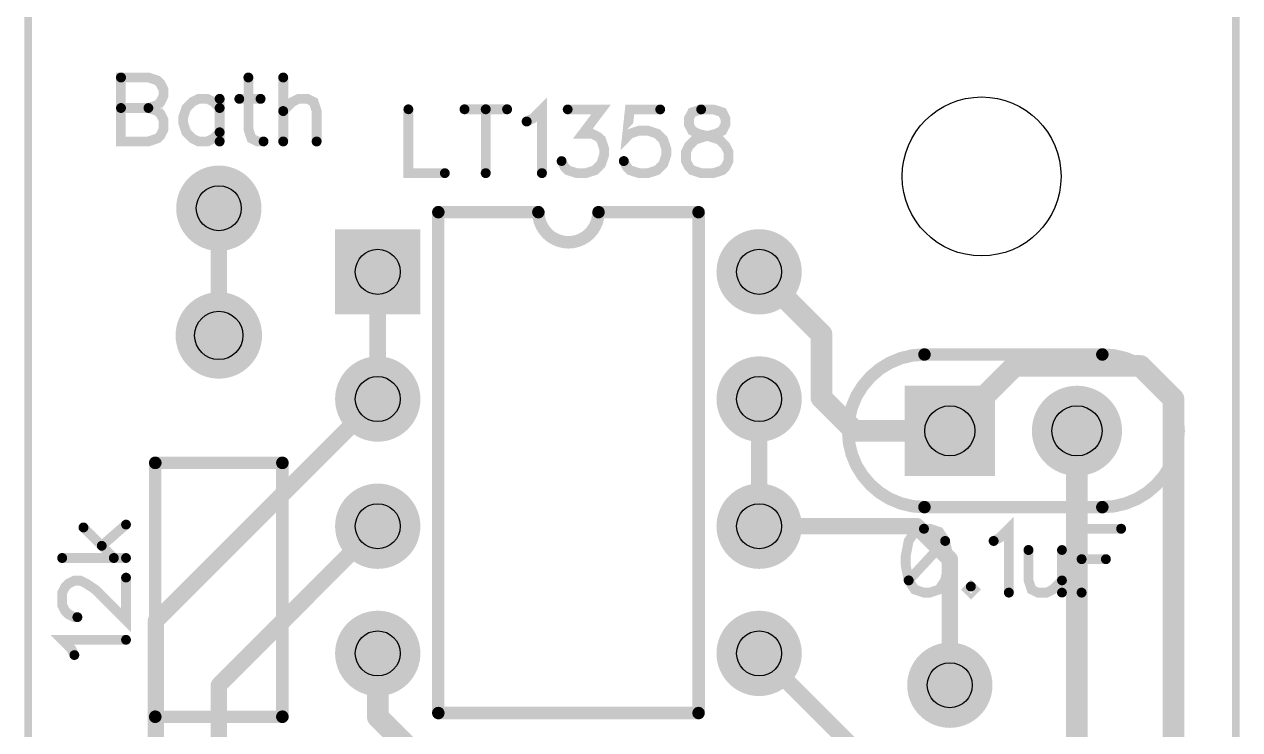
# Model space of a CAD drawing. Extents: x 0 to 0.95, y 0 to 7.58.
# Drawn here: x -0.003 to 0.953, y 5.165 to 5.72 of the extents above; entities that cross this region are included whole.
import ezdxf

# ---------------------------------------------------------------- set-up
doc = ezdxf.new("R2010")
doc.units = 0
for name, color, linetype in [('Board_Outline', 13, 'CONTINUOUS'), ('Bottom', 6, 'CONTINUOUS'), ('Bottom_Mask', 10, 'CONTINUOUS'), ('Drill_Bottom', 8, 'CONTINUOUS'), ('Drill_Top', 7, 'CONTINUOUS'), ('Top', 5, 'CONTINUOUS'), ('Top_Mask', 3, 'CONTINUOUS'), ('Top_Silk', 2, 'CONTINUOUS')]:
    doc.layers.add(name, color=color, linetype=linetype)

msp = doc.modelspace()

# ---------------------------------------------------------------- linework, layer by layer
at = {"layer": 'Board_Outline', "linetype": 'CONTINUOUS', "const_width": 0.006}
msp.add_lwpolyline([(0, 0), (0.95, 0), (0.95, 7.575), (0, 7.575), (0, 0)], dxfattribs=at)
at = {"layer": 'Bottom', "linetype": 'CONTINUOUS'}
for points, const_width in [([(0.1648, 5.575, 1), (0.1352, 5.575, 1), (0.1648, 5.575, 1)], 0.0295), ([(0.1468, 5.575, 1), (0.1532, 5.575, 1), (0.1468, 5.575, 1)], 0.0065), ([(0.5898, 5.525, 1), (0.5602, 5.525, 1), (0.5898, 5.525, 1)], 0.0295), ([(0.2718, 5.525, 1), (0.2782, 5.525, 1), (0.2718, 5.525, 1)], 0.0065), ([(0.165, 5.475, 1), (0.135, 5.475, 1), (0.165, 5.475, 1)], 0.03), ([(0.1468, 5.475, 1), (0.1532, 5.475, 1), (0.1468, 5.475, 1)], 0.0065), ([(0.7717, 5.451, 1), (0.7802, 5.451, 1), (0.7717, 5.451, 1)], 0.0085), ([(0.7717, 5.451, 1), (0.7802, 5.451, 1), (0.7717, 5.451, 1)], 0.0085), ([(0.8708, 5.451, 1), (0.8793, 5.451, 1), (0.8708, 5.451, 1)], 0.0085), ([(0.8708, 5.451, 1), (0.8793, 5.451, 1), (0.8708, 5.451, 1)], 0.0085), ([(0.2898, 5.425, 1), (0.2602, 5.425, 1), (0.2898, 5.425, 1)], 0.0295), ([(0.5898, 5.425, 1), (0.5602, 5.425, 1), (0.5898, 5.425, 1)], 0.0295), ([(0.2718, 5.425, 1), (0.2782, 5.425, 1), (0.2718, 5.425, 1)], 0.0065), ([(0.2718, 5.425, 1), (0.2782, 5.425, 1), (0.2718, 5.425, 1)], 0.0065), ([(0.5718, 5.425, 1), (0.5782, 5.425, 1), (0.5718, 5.425, 1)], 0.0065), ([(0.8407, 5.4, 1), (0.8093, 5.4, 1), (0.8407, 5.4, 1)], 0.0315), ([(0.8967, 5.425, 1), (0.9052, 5.425, 1), (0.8967, 5.425, 1)], 0.0085), ([(0.8967, 5.425, 1), (0.9052, 5.425, 1), (0.8967, 5.425, 1)], 0.0085), ([(0.7208, 5.4, 1), (0.7292, 5.4, 1), (0.7208, 5.4, 1)], 0.0085), ([(0.2898, 5.325, 1), (0.2602, 5.325, 1), (0.2898, 5.325, 1)], 0.0295), ([(0.5898, 5.325, 1), (0.5602, 5.325, 1), (0.5898, 5.325, 1)], 0.0295), ([(0.2718, 5.325, 1), (0.2782, 5.325, 1), (0.2718, 5.325, 1)], 0.0065), ([(0.5718, 5.325, 1), (0.5782, 5.325, 1), (0.5718, 5.325, 1)], 0.0065), ([(0.5718, 5.325, 1), (0.5782, 5.325, 1), (0.5718, 5.325, 1)], 0.0065), ([(0.6958, 5.325, 1), (0.7023, 5.325, 1), (0.6958, 5.325, 1)], 0.0065), ([(0.6958, 5.325, 1), (0.7023, 5.325, 1), (0.6958, 5.325, 1)], 0.0065), ([(0.7218, 5.299, 1), (0.7282, 5.299, 1), (0.7218, 5.299, 1)], 0.0065), ([(0.7218, 5.299, 1), (0.7282, 5.299, 1), (0.7218, 5.299, 1)], 0.0065), ([(0.0973, 5.2505, 1), (0.1038, 5.2505, 1), (0.0973, 5.2505, 1)], 0.0065), ([(0.0973, 5.2505, 1), (0.1038, 5.2505, 1), (0.0973, 5.2505, 1)], 0.0065), ([(0.2898, 5.225, 1), (0.2602, 5.225, 1), (0.2898, 5.225, 1)], 0.0295), ([(0.5898, 5.225, 1), (0.5602, 5.225, 1), (0.5898, 5.225, 1)], 0.0295), ([(0.2708, 5.225, 1), (0.2793, 5.225, 1), (0.2708, 5.225, 1)], 0.0085), ([(0.5718, 5.225, 1), (0.5782, 5.225, 1), (0.5718, 5.225, 1)], 0.0065), ([(0.7398, 5.2, 1), (0.7102, 5.2, 1), (0.7398, 5.2, 1)], 0.0295), ([(0.1468, 5.2, 1), (0.1532, 5.2, 1), (0.1468, 5.2, 1)], 0.0065), ([(0.1468, 5.2, 1), (0.1532, 5.2, 1), (0.1468, 5.2, 1)], 0.0065), ([(0.7218, 5.2, 1), (0.7282, 5.2, 1), (0.7218, 5.2, 1)], 0.0065), ([(0.2708, 5.175, 1), (0.2793, 5.175, 1), (0.2708, 5.175, 1)], 0.0085), ([(0.2708, 5.175, 1), (0.2793, 5.175, 1), (0.2708, 5.175, 1)], 0.0085)]:
    msp.add_lwpolyline(points, format="xyb", dxfattribs=dict(at, const_width=const_width))
for points, const_width in [([(0.15, 5.475), (0.15, 5.575)], 0.013), ([(0.275, 5.425), (0.275, 5.525)], 0.013), ([(0.725, 5.4), (0.776, 5.451)], 0.017), ([(0.776, 5.451), (0.875, 5.451)], 0.017), ([(0.875, 5.451), (0.901, 5.425)], 0.017), ([(0.1005, 5.2505), (0.275, 5.425)], 0.013), ([(0.575, 5.425), (0.575, 5.325)], 0.013), ([(0.901, 5.425), (0.901, 4.501)], 0.017), ([(0.15, 5.2), (0.275, 5.325)], 0.013), ([(0.575, 5.325), (0.699, 5.325)], 0.013), ([(0.699, 5.325), (0.725, 5.299)], 0.013), ([(0.725, 5.299), (0.725, 5.2)], 0.013), ([(0.1005, 4.8245), (0.1005, 5.2505)], 0.013), ([(0.275, 5.225), (0.275, 5.175)], 0.017), ([(0.6755, 5.1245), (0.575, 5.225)], 0.013), ([(0.15, 5.075), (0.15, 5.2)], 0.013), ([(0.275, 5.175), (0.375, 5.075)], 0.017)]:
    msp.add_lwpolyline(points, dxfattribs=dict(at, const_width=const_width))
at = {"layer": 'Bottom'}
for points in [[(0.2455, 5.5545), (0.3045, 5.5545), (0.2455, 5.4955), (0.3045, 5.4955)], [(0.6935, 5.4315), (0.7565, 5.4315), (0.6935, 5.3685), (0.7565, 5.3685)]]:
    msp.add_solid(points, dxfattribs=at)
at = {"layer": 'Bottom_Mask', "linetype": 'CONTINUOUS'}
for points, const_width in [([(0.1668, 5.575, 1), (0.1332, 5.575, 1), (0.1668, 5.575, 1)], 0.0335), ([(0.1332, 5.575, 1), (0.1668, 5.575, 1), (0.1332, 5.575, 1)], 0.0335), ([(0.5918, 5.525, 1), (0.5582, 5.525, 1), (0.5918, 5.525, 1)], 0.0335), ([(0.5582, 5.525, 1), (0.5918, 5.525, 1), (0.5582, 5.525, 1)], 0.0335), ([(0.167, 5.475, 1), (0.133, 5.475, 1), (0.167, 5.475, 1)], 0.034), ([(0.133, 5.475, 1), (0.167, 5.475, 1), (0.133, 5.475, 1)], 0.034), ([(0.2918, 5.425, 1), (0.2582, 5.425, 1), (0.2918, 5.425, 1)], 0.0335), ([(0.2582, 5.425, 1), (0.2918, 5.425, 1), (0.2582, 5.425, 1)], 0.0335), ([(0.5918, 5.425, 1), (0.5582, 5.425, 1), (0.5918, 5.425, 1)], 0.0335), ([(0.5582, 5.425, 1), (0.5918, 5.425, 1), (0.5582, 5.425, 1)], 0.0335), ([(0.8427, 5.4, 1), (0.8073, 5.4, 1), (0.8427, 5.4, 1)], 0.0355), ([(0.8073, 5.4, 1), (0.8427, 5.4, 1), (0.8073, 5.4, 1)], 0.0355), ([(0.2918, 5.325, 1), (0.2582, 5.325, 1), (0.2918, 5.325, 1)], 0.0335), ([(0.2582, 5.325, 1), (0.2918, 5.325, 1), (0.2582, 5.325, 1)], 0.0335), ([(0.5918, 5.325, 1), (0.5582, 5.325, 1), (0.5918, 5.325, 1)], 0.0335), ([(0.5582, 5.325, 1), (0.5918, 5.325, 1), (0.5582, 5.325, 1)], 0.0335), ([(0.2918, 5.225, 1), (0.2582, 5.225, 1), (0.2918, 5.225, 1)], 0.0335), ([(0.2582, 5.225, 1), (0.2918, 5.225, 1), (0.2582, 5.225, 1)], 0.0335), ([(0.5918, 5.225, 1), (0.5582, 5.225, 1), (0.5918, 5.225, 1)], 0.0335), ([(0.5582, 5.225, 1), (0.5918, 5.225, 1), (0.5582, 5.225, 1)], 0.0335), ([(0.7418, 5.2, 1), (0.7082, 5.2, 1), (0.7418, 5.2, 1)], 0.0335), ([(0.7082, 5.2, 1), (0.7418, 5.2, 1), (0.7082, 5.2, 1)], 0.0335)]:
    msp.add_lwpolyline(points, format="xyb", dxfattribs=dict(at, const_width=const_width))
at = {"layer": 'Bottom_Mask'}
for points in [[(0.2415, 5.5585), (0.3085, 5.5585), (0.2415, 5.4915), (0.3085, 5.4915)], [(0.6895, 5.4355), (0.7605, 5.4355), (0.6895, 5.3645), (0.7605, 5.3645)]]:
    msp.add_solid(points, dxfattribs=at)
at = {"layer": 'Drill_Bottom'}
for centre, radius in [((0.75, 5.6), 0.0625), ((0.15, 5.575), 0.0177), ((0.275, 5.525), 0.0177), ((0.575, 5.525), 0.0177), ((0.15, 5.475), 0.019), ((0.275, 5.425), 0.0177), ((0.575, 5.425), 0.0177), ((0.725, 5.4), 0.0197), ((0.825, 5.4), 0.0197), ((0.275, 5.325), 0.0177), ((0.575, 5.325), 0.0177), ((0.275, 5.225), 0.0177), ((0.575, 5.225), 0.0177), ((0.725, 5.2), 0.0177)]:
    msp.add_circle(centre, radius, dxfattribs=at)
at = {"layer": 'Drill_Top'}
for centre, radius in [((0.75, 5.6), 0.0625), ((0.15, 5.575), 0.0177), ((0.275, 5.525), 0.0177), ((0.575, 5.525), 0.0177), ((0.15, 5.475), 0.019), ((0.275, 5.425), 0.0177), ((0.575, 5.425), 0.0177), ((0.725, 5.4), 0.0197), ((0.825, 5.4), 0.0197), ((0.275, 5.325), 0.0177), ((0.575, 5.325), 0.0177), ((0.275, 5.225), 0.0177), ((0.575, 5.225), 0.0177), ((0.725, 5.2), 0.0177)]:
    msp.add_circle(centre, radius, dxfattribs=at)
at = {"layer": 'Top', "linetype": 'CONTINUOUS'}
for points, const_width in [([(0.1648, 5.575, 1), (0.1352, 5.575, 1), (0.1648, 5.575, 1)], 0.0295), ([(0.5898, 5.525, 1), (0.5602, 5.525, 1), (0.5898, 5.525, 1)], 0.0295), ([(0.5707, 5.525, 1), (0.5792, 5.525, 1), (0.5707, 5.525, 1)], 0.0085), ([(0.165, 5.475, 1), (0.135, 5.475, 1), (0.165, 5.475, 1)], 0.03), ([(0.6198, 5.476, 1), (0.6283, 5.476, 1), (0.6198, 5.476, 1)], 0.0085), ([(0.6198, 5.476, 1), (0.6283, 5.476, 1), (0.6198, 5.476, 1)], 0.0085), ([(0.2898, 5.425, 1), (0.2602, 5.425, 1), (0.2898, 5.425, 1)], 0.0295), ([(0.5898, 5.425, 1), (0.5602, 5.425, 1), (0.5898, 5.425, 1)], 0.0295), ([(0.6198, 5.426, 1), (0.6283, 5.426, 1), (0.6198, 5.426, 1)], 0.0085), ([(0.6198, 5.426, 1), (0.6283, 5.426, 1), (0.6198, 5.426, 1)], 0.0085), ([(0.8407, 5.4, 1), (0.8093, 5.4, 1), (0.8407, 5.4, 1)], 0.0315), ([(0.6458, 5.4, 1), (0.6542, 5.4, 1), (0.6458, 5.4, 1)], 0.0085), ([(0.6458, 5.4, 1), (0.6542, 5.4, 1), (0.6458, 5.4, 1)], 0.0085), ([(0.7208, 5.4, 1), (0.7292, 5.4, 1), (0.7208, 5.4, 1)], 0.0085), ([(0.8208, 5.4, 1), (0.8293, 5.4, 1), (0.8208, 5.4, 1)], 0.0085), ([(0.2898, 5.325, 1), (0.2602, 5.325, 1), (0.2898, 5.325, 1)], 0.0295), ([(0.5898, 5.325, 1), (0.5602, 5.325, 1), (0.5898, 5.325, 1)], 0.0295), ([(0.2898, 5.225, 1), (0.2602, 5.225, 1), (0.2898, 5.225, 1)], 0.0295), ([(0.5898, 5.225, 1), (0.5602, 5.225, 1), (0.5898, 5.225, 1)], 0.0295), ([(0.7398, 5.2, 1), (0.7102, 5.2, 1), (0.7398, 5.2, 1)], 0.0295)]:
    msp.add_lwpolyline(points, format="xyb", dxfattribs=dict(at, const_width=const_width))
at = {"layer": 'Top', "linetype": 'CONTINUOUS', "const_width": 0.017}
for points in [[(0.624, 5.476), (0.575, 5.525)], [(0.624, 5.426), (0.624, 5.476)], [(0.65, 5.4), (0.624, 5.426)], [(0.725, 5.4), (0.65, 5.4)], [(0.825, 5.101), (0.825, 5.4)]]:
    msp.add_lwpolyline(points, dxfattribs=at)
at = {"layer": 'Top'}
for points in [[(0.2455, 5.5545), (0.3045, 5.5545), (0.2455, 5.4955), (0.3045, 5.4955)], [(0.6935, 5.4315), (0.7565, 5.4315), (0.6935, 5.3685), (0.7565, 5.3685)]]:
    msp.add_solid(points, dxfattribs=at)
at = {"layer": 'Top_Mask', "linetype": 'CONTINUOUS'}
for points, const_width in [([(0.1668, 5.575, 1), (0.1332, 5.575, 1), (0.1668, 5.575, 1)], 0.0335), ([(0.1332, 5.575, 1), (0.1668, 5.575, 1), (0.1332, 5.575, 1)], 0.0335), ([(0.5918, 5.525, 1), (0.5582, 5.525, 1), (0.5918, 5.525, 1)], 0.0335), ([(0.5582, 5.525, 1), (0.5918, 5.525, 1), (0.5582, 5.525, 1)], 0.0335), ([(0.167, 5.475, 1), (0.133, 5.475, 1), (0.167, 5.475, 1)], 0.034), ([(0.133, 5.475, 1), (0.167, 5.475, 1), (0.133, 5.475, 1)], 0.034), ([(0.2918, 5.425, 1), (0.2582, 5.425, 1), (0.2918, 5.425, 1)], 0.0335), ([(0.2582, 5.425, 1), (0.2918, 5.425, 1), (0.2582, 5.425, 1)], 0.0335), ([(0.5918, 5.425, 1), (0.5582, 5.425, 1), (0.5918, 5.425, 1)], 0.0335), ([(0.5582, 5.425, 1), (0.5918, 5.425, 1), (0.5582, 5.425, 1)], 0.0335), ([(0.8427, 5.4, 1), (0.8073, 5.4, 1), (0.8427, 5.4, 1)], 0.0355), ([(0.8073, 5.4, 1), (0.8427, 5.4, 1), (0.8073, 5.4, 1)], 0.0355), ([(0.2918, 5.325, 1), (0.2582, 5.325, 1), (0.2918, 5.325, 1)], 0.0335), ([(0.2582, 5.325, 1), (0.2918, 5.325, 1), (0.2582, 5.325, 1)], 0.0335), ([(0.5918, 5.325, 1), (0.5582, 5.325, 1), (0.5918, 5.325, 1)], 0.0335), ([(0.5582, 5.325, 1), (0.5918, 5.325, 1), (0.5582, 5.325, 1)], 0.0335), ([(0.2918, 5.225, 1), (0.2582, 5.225, 1), (0.2918, 5.225, 1)], 0.0335), ([(0.2582, 5.225, 1), (0.2918, 5.225, 1), (0.2582, 5.225, 1)], 0.0335), ([(0.5918, 5.225, 1), (0.5582, 5.225, 1), (0.5918, 5.225, 1)], 0.0335), ([(0.5582, 5.225, 1), (0.5918, 5.225, 1), (0.5582, 5.225, 1)], 0.0335), ([(0.7418, 5.2, 1), (0.7082, 5.2, 1), (0.7418, 5.2, 1)], 0.0335), ([(0.7082, 5.2, 1), (0.7418, 5.2, 1), (0.7082, 5.2, 1)], 0.0335)]:
    msp.add_lwpolyline(points, format="xyb", dxfattribs=dict(at, const_width=const_width))
at = {"layer": 'Top_Mask'}
for points in [[(0.2415, 5.5585), (0.3085, 5.5585), (0.2415, 5.4915), (0.3085, 5.4915)], [(0.6895, 5.4355), (0.7605, 5.4355), (0.6895, 5.3645), (0.7605, 5.3645)]]:
    msp.add_solid(points, dxfattribs=at)
at = {"layer": 'Top_Silk', "linetype": 'CONTINUOUS'}
for points, const_width in [([(0.0711, 5.6778, 1), (0.075, 5.6778, 1), (0.0711, 5.6778, 1)], 0.0039), ([(0.1713, 5.6778, 1), (0.1752, 5.6778, 1), (0.1713, 5.6778, 1)], 0.0039), ([(0.1987, 5.6778, 1), (0.2026, 5.6778, 1), (0.1987, 5.6778, 1)], 0.0039), ([(0.1487, 5.661, 1), (0.1526, 5.661, 1), (0.1487, 5.661, 1)], 0.0039), ([(0.1642, 5.661, 1), (0.168, 5.661, 1), (0.1642, 5.661, 1)], 0.0039), ([(0.1809, 5.661, 1), (0.1848, 5.661, 1), (0.1809, 5.661, 1)], 0.0039), ([(0.0711, 5.6538, 1), (0.075, 5.6538, 1), (0.0711, 5.6538, 1)], 0.0039), ([(0.0927, 5.6538, 1), (0.0965, 5.6538, 1), (0.0927, 5.6538, 1)], 0.0039), ([(0.1487, 5.6538, 1), (0.1526, 5.6538, 1), (0.1487, 5.6538, 1)], 0.0039), ([(0.1987, 5.6514, 1), (0.2026, 5.6514, 1), (0.1987, 5.6514, 1)], 0.0039), ([(0.2972, 5.6528, 1), (0.301, 5.6528, 1), (0.2972, 5.6528, 1)], 0.0039), ([(0.3413, 5.6528, 1), (0.3452, 5.6528, 1), (0.3413, 5.6528, 1)], 0.0039), ([(0.358, 5.6528, 1), (0.3619, 5.6528, 1), (0.358, 5.6528, 1)], 0.0039), ([(0.3748, 5.6528, 1), (0.3787, 5.6528, 1), (0.3748, 5.6528, 1)], 0.0039), ([(0.4225, 5.6527, 1), (0.4263, 5.6527, 1), (0.4225, 5.6527, 1)], 0.0039), ([(0.4953, 5.6527, 1), (0.4991, 5.6527, 1), (0.4953, 5.6527, 1)], 0.0039), ([(0.5275, 5.6527, 1), (0.5313, 5.6527, 1), (0.5275, 5.6527, 1)], 0.0039), ([(0.3902, 5.6432, 1), (0.3941, 5.6432, 1), (0.3902, 5.6432, 1)], 0.0039), ([(0.1487, 5.6347, 1), (0.1526, 5.6347, 1), (0.1487, 5.6347, 1)], 0.0039), ([(0.1487, 5.6275, 1), (0.1526, 5.6275, 1), (0.1487, 5.6275, 1)], 0.0039), ([(0.1833, 5.6275, 1), (0.1871, 5.6275, 1), (0.1833, 5.6275, 1)], 0.0039), ([(0.1987, 5.6275, 1), (0.2026, 5.6275, 1), (0.1987, 5.6275, 1)], 0.0039), ([(0.225, 5.6275, 1), (0.2289, 5.6275, 1), (0.225, 5.6275, 1)], 0.0039), ([(0.4177, 5.6121, 1), (0.4215, 5.6121, 1), (0.4177, 5.6121, 1)], 0.0039), ([(0.4666, 5.6121, 1), (0.4705, 5.6121, 1), (0.4666, 5.6121, 1)], 0.0039), ([(0.3259, 5.6026, 1), (0.3297, 5.6026, 1), (0.3259, 5.6026, 1)], 0.0039), ([(0.358, 5.6026, 1), (0.3619, 5.6026, 1), (0.358, 5.6026, 1)], 0.0039), ([(0.4022, 5.6026, 1), (0.4061, 5.6026, 1), (0.4022, 5.6026, 1)], 0.0039), ([(0.3202, 5.5719, 1), (0.3251, 5.5719, 1), (0.3202, 5.5719, 1)], 0.0049), ([(0.3202, 5.5719, 1), (0.3251, 5.5719, 1), (0.3202, 5.5719, 1)], 0.0049), ([(0.3989, 5.5719, 1), (0.4038, 5.5719, 1), (0.3989, 5.5719, 1)], 0.0049), ([(0.3989, 5.5719, 1), (0.4038, 5.5719, 1), (0.3989, 5.5719, 1)], 0.0049), ([(0.4462, 5.5719, 1), (0.4511, 5.5719, 1), (0.4462, 5.5719, 1)], 0.0049), ([(0.4462, 5.5719, 1), (0.4511, 5.5719, 1), (0.4462, 5.5719, 1)], 0.0049), ([(0.5249, 5.5719, 1), (0.5298, 5.5719, 1), (0.5249, 5.5719, 1)], 0.0049), ([(0.5249, 5.5719, 1), (0.5298, 5.5719, 1), (0.5249, 5.5719, 1)], 0.0049), ([(0.7026, 5.46, 1), (0.7075, 5.46, 1), (0.7026, 5.46, 1)], 0.0049), ([(0.7026, 5.46, 1), (0.7075, 5.46, 1), (0.7026, 5.46, 1)], 0.0049), ([(0.8425, 5.46, 1), (0.8474, 5.46, 1), (0.8425, 5.46, 1)], 0.0049), ([(0.8425, 5.46, 1), (0.8474, 5.46, 1), (0.8425, 5.46, 1)], 0.0049), ([(0.0975, 5.3748, 1), (0.1025, 5.3748, 1), (0.0975, 5.3748, 1)], 0.0049), ([(0.0975, 5.3748, 1), (0.1025, 5.3748, 1), (0.0975, 5.3748, 1)], 0.0049), ([(0.1975, 5.3748, 1), (0.2025, 5.3748, 1), (0.1975, 5.3748, 1)], 0.0049), ([(0.1975, 5.3748, 1), (0.2025, 5.3748, 1), (0.1975, 5.3748, 1)], 0.0049), ([(0.7026, 5.34, 1), (0.7075, 5.34, 1), (0.7026, 5.34, 1)], 0.0049), ([(0.7026, 5.34, 1), (0.7075, 5.34, 1), (0.7026, 5.34, 1)], 0.0049), ([(0.8425, 5.34, 1), (0.8474, 5.34, 1), (0.8425, 5.34, 1)], 0.0049), ([(0.8425, 5.34, 1), (0.8474, 5.34, 1), (0.8425, 5.34, 1)], 0.0049), ([(0.0416, 5.324, 1), (0.0455, 5.324, 1), (0.0416, 5.324, 1)], 0.0039), ([(0.0751, 5.3263, 1), (0.0789, 5.3263, 1), (0.0751, 5.3263, 1)], 0.0039), ([(0.7027, 5.323, 1), (0.7066, 5.323, 1), (0.7027, 5.323, 1)], 0.0039), ([(0.8578, 5.323, 1), (0.8617, 5.323, 1), (0.8578, 5.323, 1)], 0.0039), ([(0.7194, 5.3134, 1), (0.7233, 5.3134, 1), (0.7194, 5.3134, 1)], 0.0039), ([(0.7575, 5.3134, 1), (0.7614, 5.3134, 1), (0.7575, 5.3134, 1)], 0.0039), ([(0.056, 5.3096, 1), (0.0598, 5.3096, 1), (0.056, 5.3096, 1)], 0.0039), ([(0.7849, 5.3063, 1), (0.7888, 5.3063, 1), (0.7849, 5.3063, 1)], 0.0039), ([(0.8113, 5.3063, 1), (0.8151, 5.3063, 1), (0.8113, 5.3063, 1)], 0.0039), ([(0.0248, 5.3, 1), (0.0287, 5.3, 1), (0.0248, 5.3, 1)], 0.0039), ([(0.0655, 5.3, 1), (0.0694, 5.3, 1), (0.0655, 5.3, 1)], 0.0039), ([(0.0751, 5.3, 1), (0.0789, 5.3, 1), (0.0751, 5.3, 1)], 0.0039), ([(0.8267, 5.2991, 1), (0.8306, 5.2991, 1), (0.8267, 5.2991, 1)], 0.0039), ([(0.8458, 5.2991, 1), (0.8497, 5.2991, 1), (0.8458, 5.2991, 1)], 0.0039), ([(0.0751, 5.2846, 1), (0.0789, 5.2846, 1), (0.0751, 5.2846, 1)], 0.0039), ([(0.6907, 5.2824, 1), (0.6946, 5.2824, 1), (0.6907, 5.2824, 1)], 0.0039), ([(0.7396, 5.2776, 1), (0.7435, 5.2776, 1), (0.7396, 5.2776, 1)], 0.0039), ([(0.8113, 5.2824, 1), (0.8151, 5.2824, 1), (0.8113, 5.2824, 1)], 0.0039), ([(0.7695, 5.2728, 1), (0.7734, 5.2728, 1), (0.7695, 5.2728, 1)], 0.0039), ([(0.8113, 5.2728, 1), (0.8151, 5.2728, 1), (0.8113, 5.2728, 1)], 0.0039), ([(0.8267, 5.2728, 1), (0.8306, 5.2728, 1), (0.8267, 5.2728, 1)], 0.0039), ([(0.0368, 5.2535, 1), (0.0407, 5.2535, 1), (0.0368, 5.2535, 1)], 0.0039), ([(0.0751, 5.2357, 1), (0.0789, 5.2357, 1), (0.0751, 5.2357, 1)], 0.0039), ([(0.0345, 5.2237, 1), (0.0383, 5.2237, 1), (0.0345, 5.2237, 1)], 0.0039), ([(0.3202, 5.1781, 1), (0.3251, 5.1781, 1), (0.3202, 5.1781, 1)], 0.0049), ([(0.3202, 5.1781, 1), (0.3251, 5.1781, 1), (0.3202, 5.1781, 1)], 0.0049), ([(0.5249, 5.1781, 1), (0.5298, 5.1781, 1), (0.5249, 5.1781, 1)], 0.0049), ([(0.5249, 5.1781, 1), (0.5298, 5.1781, 1), (0.5249, 5.1781, 1)], 0.0049), ([(0.0975, 5.1752, 1), (0.1025, 5.1752, 1), (0.0975, 5.1752, 1)], 0.0049), ([(0.0975, 5.1752, 1), (0.1025, 5.1752, 1), (0.0975, 5.1752, 1)], 0.0049), ([(0.1975, 5.1752, 1), (0.2025, 5.1752, 1), (0.1975, 5.1752, 1)], 0.0049), ([(0.1975, 5.1752, 1), (0.2025, 5.1752, 1), (0.1975, 5.1752, 1)], 0.0049)]:
    msp.add_lwpolyline(points, format="xyb", dxfattribs=dict(at, const_width=const_width))
for points, const_width in [([(0.073, 5.6778), (0.073, 5.6275), (0.0946, 5.6275), (0.1018, 5.6299), (0.1042, 5.6323), (0.1065, 5.6371), (0.1065, 5.6443), (0.1042, 5.6491), (0.1018, 5.6514), (0.0946, 5.6538), (0.1018, 5.6563), (0.1042, 5.6586), (0.1065, 5.6634), (0.1065, 5.6682), (0.1042, 5.6729), (0.1018, 5.6754), (0.0946, 5.6778), (0.073, 5.6778)], 0.0077), ([(0.1733, 5.6778), (0.1733, 5.6371), (0.1757, 5.6299), (0.1805, 5.6275), (0.1852, 5.6275)], 0.0077), ([(0.2007, 5.6778), (0.2007, 5.6275)], 0.0077), ([(0.1507, 5.6538), (0.1459, 5.6586), (0.1411, 5.661), (0.134, 5.661), (0.1292, 5.6586), (0.1244, 5.6538), (0.122, 5.6466), (0.122, 5.6419), (0.1244, 5.6347), (0.1292, 5.6299), (0.134, 5.6275), (0.1411, 5.6275), (0.1459, 5.6299), (0.1507, 5.6347)], 0.0077), ([(0.1507, 5.661), (0.1507, 5.6275)], 0.0077), ([(0.1661, 5.661), (0.1828, 5.661)], 0.0077), ([(0.2007, 5.6514), (0.2078, 5.6586), (0.2126, 5.661), (0.2198, 5.661), (0.2246, 5.6586), (0.227, 5.6514), (0.227, 5.6275)], 0.0077), ([(0.3922, 5.6432), (0.397, 5.6456), (0.4042, 5.6527), (0.4042, 5.6026)], 0.0077), ([(0.073, 5.6538), (0.0946, 5.6538)], 0.0077), ([(0.2991, 5.6528), (0.2991, 5.6026), (0.3278, 5.6026)], 0.0077), ([(0.3432, 5.6528), (0.3767, 5.6528)], 0.0077), ([(0.36, 5.6528), (0.36, 5.6026)], 0.0077), ([(0.4244, 5.6527), (0.4507, 5.6527), (0.4363, 5.6336), (0.4435, 5.6336), (0.4483, 5.6312), (0.4507, 5.6289), (0.4531, 5.6217), (0.4531, 5.6169), (0.4507, 5.6097), (0.4459, 5.6049), (0.4387, 5.6026), (0.4315, 5.6026), (0.4244, 5.6049), (0.422, 5.6074), (0.4196, 5.6121)], 0.0077), ([(0.4972, 5.6527), (0.4733, 5.6527), (0.471, 5.6312), (0.4733, 5.6336), (0.4805, 5.636), (0.4876, 5.636), (0.4948, 5.6336), (0.4996, 5.6289), (0.502, 5.6217), (0.502, 5.6169), (0.4996, 5.6097), (0.4948, 5.6049), (0.4876, 5.6026), (0.4805, 5.6026), (0.4733, 5.6049), (0.471, 5.6074), (0.4685, 5.6121)], 0.0077), ([(0.5294, 5.6527), (0.5223, 5.6504), (0.5198, 5.6456), (0.5198, 5.6408), (0.5223, 5.636), (0.527, 5.6336), (0.5366, 5.6312), (0.5438, 5.6289), (0.5485, 5.6241), (0.5509, 5.6193), (0.5509, 5.6121), (0.5485, 5.6074), (0.5461, 5.6049), (0.539, 5.6026), (0.5294, 5.6026), (0.5223, 5.6049), (0.5198, 5.6074), (0.5175, 5.6121), (0.5175, 5.6193), (0.5198, 5.6241), (0.5246, 5.6289), (0.5318, 5.6312), (0.5413, 5.6336), (0.5461, 5.636), (0.5485, 5.6408), (0.5485, 5.6456), (0.5461, 5.6504), (0.539, 5.6527), (0.5294, 5.6527)], 0.0077), ([(0.3226, 5.5719), (0.3226, 5.1781)], 0.0098), ([(0.3226, 5.5719), (0.4014, 5.5719)], 0.0098), ([(0.4014, 5.5719), (0.4017, 5.5682), (0.4025, 5.5646), (0.404, 5.5611), (0.4059, 5.558), (0.4083, 5.5551), (0.4111, 5.5527), (0.4143, 5.5508), (0.4177, 5.5494), (0.4213, 5.5485), (0.425, 5.5482), (0.4287, 5.5485), (0.4323, 5.5494), (0.4357, 5.5508), (0.4389, 5.5527), (0.4417, 5.5551), (0.4441, 5.558), (0.446, 5.5611), (0.4475, 5.5646), (0.4483, 5.5682), (0.4486, 5.5719)], 0.0098), ([(0.5274, 5.5719), (0.4486, 5.5719)], 0.0098), ([(0.5274, 5.5719), (0.5274, 5.1781)], 0.0098), ([(0.7051, 5.46), (0.6957, 5.4593), (0.6865, 5.4571), (0.6778, 5.4535), (0.6698, 5.4486), (0.6626, 5.4424), (0.6565, 5.4353), (0.6515, 5.4273), (0.6479, 5.4186), (0.6457, 5.4094), (0.645, 5.4), (0.6457, 5.3906), (0.6479, 5.3814), (0.6515, 5.3727), (0.6565, 5.3647), (0.6626, 5.3576), (0.6698, 5.3514), (0.6778, 5.3465), (0.6865, 5.3429), (0.6957, 5.3407), (0.7051, 5.34)], 0.0098), ([(0.7051, 5.46), (0.8449, 5.46)], 0.0098), ([(0.8449, 5.34), (0.8543, 5.3407), (0.8635, 5.3429), (0.8722, 5.3465), (0.8802, 5.3514), (0.8874, 5.3576), (0.8935, 5.3647), (0.8985, 5.3727), (0.9021, 5.3814), (0.9043, 5.3906), (0.905, 5.4), (0.9043, 5.4094), (0.9021, 5.4186), (0.8985, 5.4273), (0.8935, 5.4353), (0.8874, 5.4424), (0.8802, 5.4486), (0.8722, 5.4535), (0.8635, 5.4571), (0.8543, 5.4593), (0.8449, 5.46)], 0.0098), ([(0.1, 5.3748), (0.1, 5.1752)], 0.0098), ([(0.1, 5.3748), (0.2, 5.3748)], 0.0098), ([(0.2, 5.3748), (0.2, 5.1752)], 0.0098), ([(0.7051, 5.34), (0.8449, 5.34)], 0.0098), ([(0.0435, 5.324), (0.0675, 5.3)], 0.0077), ([(0.0579, 5.3096), (0.077, 5.3263)], 0.0077), ([(0.7046, 5.323), (0.6974, 5.3206), (0.6926, 5.3134), (0.6903, 5.3015), (0.6903, 5.2943), (0.6926, 5.2824), (0.6974, 5.2752), (0.7046, 5.2728), (0.7094, 5.2728), (0.7166, 5.2752), (0.7213, 5.2824), (0.7238, 5.2943), (0.7238, 5.3015), (0.7213, 5.3134), (0.7166, 5.3206), (0.7094, 5.323), (0.7046, 5.323)], 0.0077), ([(0.7594, 5.3134), (0.7643, 5.3159), (0.7714, 5.323), (0.7714, 5.2728)], 0.0077), ([(0.8597, 5.323), (0.8286, 5.323), (0.8286, 5.2728)], 0.0077), ([(0.7213, 5.3134), (0.6926, 5.2824)], 0.0077), ([(0.7869, 5.3063), (0.7869, 5.2824), (0.7893, 5.2752), (0.7941, 5.2728), (0.8012, 5.2728), (0.806, 5.2752), (0.8132, 5.2824)], 0.0077), ([(0.8132, 5.3063), (0.8132, 5.2728)], 0.0077), ([(0.0268, 5.3), (0.077, 5.3)], 0.0077), ([(0.8286, 5.2991), (0.8477, 5.2991)], 0.0077), ([(0.0388, 5.2535), (0.0364, 5.2535), (0.0316, 5.2559), (0.0292, 5.2583), (0.0268, 5.2631), (0.0268, 5.2727), (0.0292, 5.2774), (0.0316, 5.2798), (0.0364, 5.2822), (0.0411, 5.2822), (0.046, 5.2798), (0.0531, 5.275), (0.077, 5.2511), (0.077, 5.2846)], 0.0077), ([(0.7416, 5.2776), (0.7392, 5.2752), (0.7416, 5.2728), (0.744, 5.2752), (0.7416, 5.2776)], 0.0077), ([(0.0364, 5.2237), (0.034, 5.2285), (0.0268, 5.2357), (0.077, 5.2357)], 0.0077), ([(0.3226, 5.1781), (0.5274, 5.1781)], 0.0098), ([(0.1, 5.1752), (0.2, 5.1752)], 0.0098)]:
    msp.add_lwpolyline(points, dxfattribs=dict(at, const_width=const_width))

doc.saveas('drawing.dxf')
